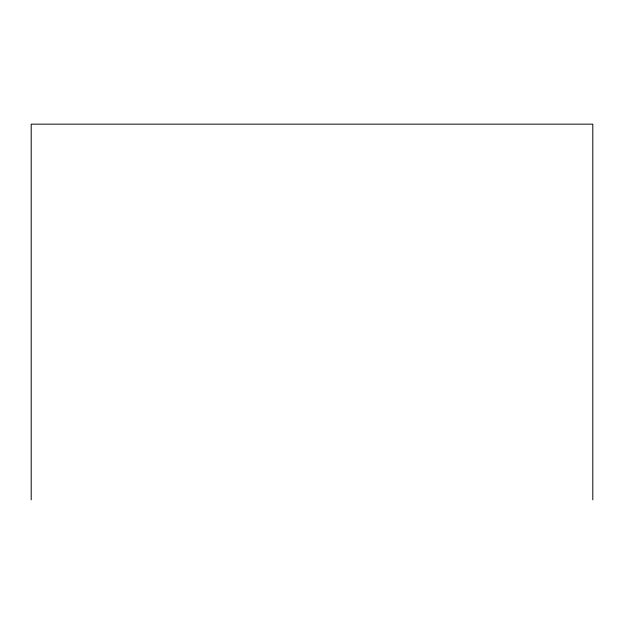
<?xml version="1.0" encoding="UTF-8"?>
<svg xmlns="http://www.w3.org/2000/svg" width="624" height="624" viewBox="0 0 624 624"><rect width="100%" height="100%" fill="white"/><g stroke="black" fill="none" stroke-linecap="round" stroke-linejoin="round"><path stroke-width="0.94" d="M592.8 499.855L592.8 124.145L31.2 124.145L31.2 499.855"/></g></svg>
